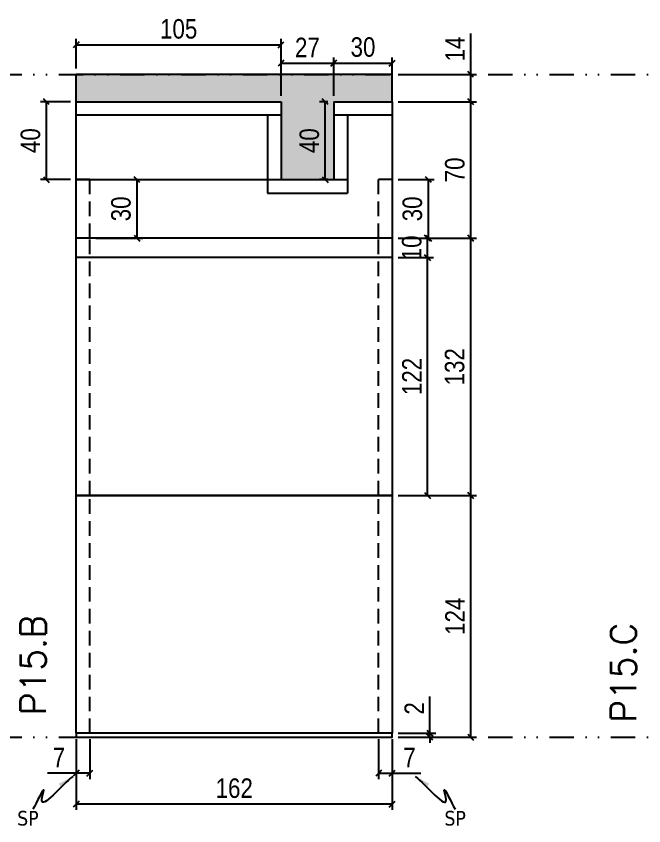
# Model space of a CAD drawing. Header units: millimetres. Extents: x 169816 to 178745, y 96537 to 113647.
# Drawn here: x 173852 to 174173.8, y 107154.1 to 107569.5 of the extents above; entities that cross this region are included whole.
import ezdxf

# ---------------------------------------------------------------- set-up
doc = ezdxf.new("R2010")
doc.units = ezdxf.units.MM
doc.linetypes.add('DIVIDE2', pattern=[0.625, 0.25, -0.125, 0, -0.125, 0, -0.125])
doc.linetypes.add('HIDDEN', pattern=[0.375, 0.25, -0.125])
for name, color, linetype in [('COTA', 241, 'Continuous'), ('Nível', 160, 'Continuous'), ('Painéis', 200, 'Continuous'), ('SARR_2.2x7', 40, 'Continuous'), ('Sarrafo de Pressão', 42, 'HIDDEN'), ('texto', 7, 'Continuous')]:
    doc.layers.add(name, color=color, linetype=linetype)
doc.layers.add('Texto Seção', color=7, linetype='Continuous', lineweight=15)
doc.styles.add('COTA TECNICA', font='techl___.ttf', dxfattribs={"height": 10})
doc.styles.add('COTA TECNICA-50', font='techl___.ttf', dxfattribs={"height": 10})
doc.styles.add('REGUA-120', font='ROMANS.shx', dxfattribs={"height": 15})
doc.styles.get("Standard").update_dxf_attribs({"font": 'arial.ttf'})
doc.dimstyles.new('COTA PAINEL-50', dxfattribs={"dimtxt": 10, "dimasz": 3, "dimexe": 3, "dimexo": 3, "dimgap": 3, "dimtad": 1, "dimdec": 1, "dimzin": 12, "dimdsep": 46, "dimtxsty": 'COTA TECNICA-50', "dimblk1": 'OBLIQUE', "dimblk2": 'OBLIQUE', "dimsah": 1, "dimcen": 0.9, "dimclrd": 4, "dimclre": 4, "dimclrt": 240, "dimadec": 1, "dimazin": 3, "dimtfac": 1, "dimtdec": 1, "dimtmove": 0, "dimatfit": 3, "dimfxl": 1, "dimtolj": 1, "dimtzin": 12, "dimarcsym": 0})
doc.dimstyles.new('PAINEL', dxfattribs={"dimtxt": 10, "dimasz": 3, "dimexe": 3, "dimexo": 3, "dimgap": 3, "dimtad": 1, "dimdec": 1, "dimzin": 12, "dimdsep": 46, "dimtxsty": 'COTA TECNICA', "dimblk1": 'OBLIQUE', "dimblk2": 'OBLIQUE', "dimsah": 1, "dimcen": 0.9, "dimclrd": 4, "dimclre": 4, "dimclrt": 240, "dimadec": 1, "dimazin": 3, "dimtfac": 1, "dimtdec": 1, "dimtmove": 0, "dimatfit": 3, "dimfxl": 1, "dimtolj": 1, "dimtzin": 12, "dimarcsym": 0})
doc.dimstyles.get("Standard").update_dxf_attribs({"dimtxt": 0.18, "dimasz": 0.18, "dimexe": 0.18, "dimexo": 0.0625, "dimgap": 0.09, "dimtad": 0, "dimtih": 1, "dimtoh": 1, "dimdec": 4, "dimzin": 0, "dimdsep": 46, "dimtxsty": 'Standard', "dimcen": 0.09, "dimadec": 0, "dimazin": 0, "dimtfac": 1, "dimtdec": 4, "dimtofl": 0, "dimtmove": 0, "dimatfit": 3, "dimfxl": 1, "dimtolj": 1, "dimtzin": 0, "dimarcsym": 0})

# ---------------------------------------------------------------- blocks, each defined once
blk = doc.blocks.new('_Oblique')
at = {"color": 0, "linetype": 'ByBlock', "lineweight": -2}
blk.add_line((-0.5, -0.5), (0.5, 0.5), dxfattribs=at)
blk = doc.blocks.new('*D820')
at = {"layer": 'COTA', "color": 4, "lineweight": -2, "transparency": 16777216}
for p, q in [((173882.81, 107198.64), (173882.81, 107162.28)), ((174044.81, 107198.64), (174044.81, 107162.28)), ((174044.81, 107165.28), (173882.81, 107165.28))]:
    blk.add_line(p, q, dxfattribs=at)
at = {"layer": 'Defpoints', "color": 0, "transparency": 16777216}
for p in [(173882.81, 107201.64), (174044.81, 107201.64), (173882.81, 107165.28)]:
    blk.add_point(p, dxfattribs=at)
at = {"layer": 'COTA', "color": 4, "lineweight": -2, "transparency": 16777216, "xscale": 3, "yscale": 3, "zscale": 3, "rotation": 180}
blk.add_blockref('_Oblique', (173882.81, 107165.28), dxfattribs=at)
at = {"layer": 'COTA', "color": 4, "lineweight": -2, "transparency": 16777216, "xscale": 3, "yscale": 3, "zscale": 3}
blk.add_blockref('_Oblique', (174044.81, 107165.28), dxfattribs=at)
at = {"layer": 'COTA', "color": 240, "transparency": 16777216, "insert": (173963.81, 107173.38), "char_height": 10, "attachment_point": 5, "style": 'COTA TECNICA'}
blk.add_mtext('\\A1;162', dxfattribs=at)
blk = doc.blocks.new('*D821')
at = {"layer": 'COTA', "color": 4, "lineweight": -2, "transparency": 16777216}
for p, q in [((174037.81, 107198.64), (174037.81, 107178.13)), ((174044.81, 107196.64), (174044.81, 107178.13)), ((174037.81, 107181.13), (174044.81, 107181.13)), ((174044.81, 107181.13), (174059.54, 107181.13))]:
    blk.add_line(p, q, dxfattribs=at)
at = {"layer": 'Defpoints', "color": 0, "transparency": 16777216}
for p in [(174037.81, 107201.64), (174044.81, 107199.64), (174044.81, 107181.13)]:
    blk.add_point(p, dxfattribs=at)
at = {"layer": 'COTA', "color": 4, "lineweight": -2, "transparency": 16777216, "xscale": 3, "yscale": 3, "zscale": 3, "rotation": 180}
blk.add_blockref('_Oblique', (174037.81, 107181.13), dxfattribs=at)
at = {"layer": 'COTA', "color": 4, "lineweight": -2, "transparency": 16777216, "xscale": 3, "yscale": 3, "zscale": 3}
blk.add_blockref('_Oblique', (174044.81, 107181.13), dxfattribs=at)
at = {"layer": 'COTA', "color": 240, "transparency": 16777216, "insert": (174053.67, 107189.2), "char_height": 10, "attachment_point": 5, "style": 'COTA TECNICA-50'}
blk.add_mtext('\\A1;7', dxfattribs=at)
blk = doc.blocks.new('*D822')
at = {"layer": 'COTA', "color": 4, "lineweight": -2, "transparency": 16777216}
for p, q in [((173882.81, 107196.64), (173882.81, 107178.13)), ((173889.81, 107198.64), (173889.81, 107178.13)), ((173882.81, 107181.13), (173868.08, 107181.13)), ((173889.81, 107181.13), (173882.81, 107181.13))]:
    blk.add_line(p, q, dxfattribs=at)
at = {"layer": 'Defpoints', "color": 0, "transparency": 16777216}
for p in [(173889.81, 107201.64), (173882.81, 107199.64), (173882.81, 107181.13)]:
    blk.add_point(p, dxfattribs=at)
at = {"layer": 'COTA', "color": 4, "lineweight": -2, "transparency": 16777216, "xscale": 3, "yscale": 3, "zscale": 3, "rotation": 180}
blk.add_blockref('_Oblique', (173882.81, 107181.13), dxfattribs=at)
at = {"layer": 'COTA', "color": 4, "lineweight": -2, "transparency": 16777216, "xscale": 3, "yscale": 3, "zscale": 3}
blk.add_blockref('_Oblique', (173889.81, 107181.13), dxfattribs=at)
at = {"layer": 'COTA', "color": 240, "transparency": 16777216, "insert": (173873.94, 107189.2), "char_height": 10, "attachment_point": 5, "style": 'COTA TECNICA-50'}
blk.add_mtext('\\A1;7', dxfattribs=at)
blk = doc.blocks.new('*D823')
at = {"layer": 'COTA', "color": 4, "linetype": 'ByBlock', "lineweight": -2, "transparency": 16777216}
for p, q in [((174047.81, 107323.64), (174088.02, 107323.64)), ((174085.02, 107199.64), (174085.02, 107323.64)), ((174047.81, 107199.64), (174088.02, 107199.64))]:
    blk.add_line(p, q, dxfattribs=at)
at = {"layer": 'Defpoints', "color": 0, "linetype": 'ByBlock', "transparency": 16777216}
for p in [(174044.81, 107323.64), (174085.02, 107323.64), (174044.81, 107199.64)]:
    blk.add_point(p, dxfattribs=at)
at = {"layer": 'COTA', "color": 4, "linetype": 'ByBlock', "lineweight": -2, "transparency": 16777216, "xscale": 3, "yscale": 3, "zscale": 3}
for p, rotation in [((174085.02, 107323.64), 90), ((174085.02, 107199.64), 270)]:
    blk.add_blockref('_Oblique', p, dxfattribs=dict(at, rotation=rotation))
at = {"layer": 'COTA', "color": 240, "linetype": 'ByBlock', "transparency": 16777216, "insert": (174076.95, 107261.64), "char_height": 10, "attachment_point": 5, "rotation": 90, "style": 'COTA TECNICA'}
blk.add_mtext('\\A1;124', dxfattribs=at)
blk = doc.blocks.new('*D824')
at = {"layer": 'COTA', "color": 4, "lineweight": -2, "transparency": 16777216}
for p, q in [((174064.07, 107201.64), (174064.07, 107220.44)), ((174047.81, 107201.64), (174067.07, 107201.64)), ((174064.07, 107199.64), (174064.07, 107201.64)), ((174047.81, 107199.64), (174067.07, 107199.64)), ((174064.07, 107199.64), (174064.07, 107196.64))]:
    blk.add_line(p, q, dxfattribs=at)
at = {"layer": 'Defpoints', "color": 0, "transparency": 16777216}
for p in [(174044.81, 107201.64), (174044.81, 107199.64), (174064.07, 107199.64)]:
    blk.add_point(p, dxfattribs=at)
at = {"layer": 'COTA', "color": 4, "lineweight": -2, "transparency": 16777216, "xscale": 3, "yscale": 3, "zscale": 3}
for p, rotation in [((174064.07, 107201.64), 270), ((174064.07, 107199.64), 90)]:
    blk.add_blockref('_Oblique', p, dxfattribs=dict(at, rotation=rotation))
at = {"layer": 'COTA', "color": 240, "transparency": 16777216, "insert": (174056.07, 107214.39), "char_height": 10, "attachment_point": 5, "rotation": 90, "style": 'COTA TECNICA-50'}
blk.add_mtext('\\A1;2', dxfattribs=at)
blk = doc.blocks.new('*D825')
at = {"layer": 'COTA', "color": 4, "linetype": 'ByBlock', "lineweight": -2, "transparency": 16777216}
for p, q in [((174047.81, 107323.64), (174088.02, 107323.64)), ((174085.02, 107199.64), (174085.02, 107323.64)), ((174047.81, 107199.64), (174088.02, 107199.64))]:
    blk.add_line(p, q, dxfattribs=at)
at = {"layer": 'Defpoints', "color": 0, "linetype": 'ByBlock', "transparency": 16777216}
for p in [(174044.81, 107323.64), (174085.02, 107323.64), (174044.81, 107199.64)]:
    blk.add_point(p, dxfattribs=at)
at = {"layer": 'COTA', "color": 4, "linetype": 'ByBlock', "lineweight": -2, "transparency": 16777216, "xscale": 3, "yscale": 3, "zscale": 3}
for p, rotation in [((174085.02, 107323.64), 90), ((174085.02, 107199.64), 270)]:
    blk.add_blockref('_Oblique', p, dxfattribs=dict(at, rotation=rotation))
at = {"layer": 'COTA', "color": 240, "linetype": 'ByBlock', "transparency": 16777216, "insert": (174076.95, 107261.64), "char_height": 10, "attachment_point": 5, "rotation": 90, "style": 'COTA TECNICA'}
blk.add_mtext('\\A1;124', dxfattribs=at)
blk = doc.blocks.new('*D826')
at = {"layer": 'COTA', "color": 4, "lineweight": -2, "transparency": 16777216}
for p, q in [((174085.02, 107539.64), (174085.02, 107560.7)), ((174047.81, 107539.64), (174088.02, 107539.64)), ((174085.02, 107525.64), (174085.02, 107539.64)), ((174047.81, 107525.64), (174088.02, 107525.64))]:
    blk.add_line(p, q, dxfattribs=at)
at = {"layer": 'Defpoints', "color": 0, "transparency": 16777216}
for p in [(174044.81, 107539.64), (174044.81, 107525.64), (174085.02, 107525.64)]:
    blk.add_point(p, dxfattribs=at)
at = {"layer": 'COTA', "color": 4, "lineweight": -2, "transparency": 16777216, "xscale": 3, "yscale": 3, "zscale": 3}
for p, rotation in [((174085.02, 107539.64), 90), ((174085.02, 107525.64), 270)]:
    blk.add_blockref('_Oblique', p, dxfattribs=dict(at, rotation=rotation))
at = {"layer": 'COTA', "color": 240, "transparency": 16777216, "insert": (174076.95, 107552.64), "char_height": 10, "attachment_point": 5, "rotation": 90, "style": 'COTA TECNICA-50'}
blk.add_mtext('\\A1;14', dxfattribs=at)
blk = doc.blocks.new('*D1087')
at = {"layer": 'COTA', "color": 4, "lineweight": -2, "transparency": 16777216}
for p, q in [((174047.81, 107455.64), (174088.02, 107455.64)), ((174085.02, 107323.64), (174085.02, 107455.64)), ((174047.81, 107323.64), (174088.02, 107323.64))]:
    blk.add_line(p, q, dxfattribs=at)
at = {"layer": 'Defpoints', "color": 0, "transparency": 16777216}
for p in [(174044.81, 107455.64), (174085.02, 107455.64), (174044.81, 107323.64)]:
    blk.add_point(p, dxfattribs=at)
at = {"layer": 'COTA', "color": 4, "lineweight": -2, "transparency": 16777216, "xscale": 3, "yscale": 3, "zscale": 3}
for p, rotation in [((174085.02, 107455.64), 90), ((174085.02, 107323.64), 270)]:
    blk.add_blockref('_Oblique', p, dxfattribs=dict(at, rotation=rotation))
at = {"layer": 'COTA', "color": 240, "transparency": 16777216, "insert": (174076.81, 107389.64), "char_height": 10, "attachment_point": 5, "rotation": 90, "style": 'COTA TECNICA'}
blk.add_mtext('\\A1;132', dxfattribs=at)
blk = doc.blocks.new('*D1088')
at = {"layer": 'COTA', "color": 4, "lineweight": -2, "transparency": 16777216}
for p, q in [((174047.81, 107525.64), (174088.02, 107525.64)), ((174085.02, 107455.64), (174085.02, 107525.64)), ((174047.81, 107455.64), (174088.02, 107455.64))]:
    blk.add_line(p, q, dxfattribs=at)
at = {"layer": 'Defpoints', "color": 0, "transparency": 16777216}
for p in [(174044.81, 107525.64), (174085.02, 107525.64), (174044.81, 107455.64)]:
    blk.add_point(p, dxfattribs=at)
at = {"layer": 'COTA', "color": 4, "lineweight": -2, "transparency": 16777216, "xscale": 3, "yscale": 3, "zscale": 3}
for p, rotation in [((174085.02, 107525.64), 90), ((174085.02, 107455.64), 270)]:
    blk.add_blockref('_Oblique', p, dxfattribs=dict(at, rotation=rotation))
at = {"layer": 'COTA', "color": 240, "transparency": 16777216, "insert": (174076.92, 107490.64), "char_height": 10, "attachment_point": 5, "rotation": 90, "style": 'COTA TECNICA'}
blk.add_mtext('\\A1;70', dxfattribs=at)
blk = doc.blocks.new('*D1094')
at = {"layer": 'COTA', "color": 4, "lineweight": -2, "transparency": 16777216}
for p, q in [((173892.81, 107485.64), (173916.98, 107485.64)), ((173913.98, 107455.64), (173913.98, 107485.64)), ((173892.81, 107455.64), (173916.98, 107455.64))]:
    blk.add_line(p, q, dxfattribs=at)
at = {"layer": 'Defpoints', "color": 0, "transparency": 16777216}
for p in [(173889.81, 107485.64), (173913.98, 107485.64), (173889.81, 107455.64)]:
    blk.add_point(p, dxfattribs=at)
at = {"layer": 'COTA', "color": 4, "lineweight": -2, "transparency": 16777216, "xscale": 3, "yscale": 3, "zscale": 3}
for p, rotation in [((173913.98, 107485.64), 90), ((173913.98, 107455.64), 270)]:
    blk.add_blockref('_Oblique', p, dxfattribs=dict(at, rotation=rotation))
at = {"layer": 'COTA', "color": 240, "transparency": 16777216, "insert": (173905.76, 107470.64), "char_height": 10, "attachment_point": 5, "rotation": 90, "style": 'COTA TECNICA'}
blk.add_mtext('\\A1;30', dxfattribs=at)
blk = doc.blocks.new('*D1095')
at = {"layer": 'COTA', "color": 4, "lineweight": -2, "transparency": 16777216}
for p, q in [((174047.81, 107485.64), (174066.37, 107485.64)), ((174063.37, 107455.64), (174063.37, 107485.64)), ((174047.81, 107455.64), (174066.37, 107455.64))]:
    blk.add_line(p, q, dxfattribs=at)
at = {"layer": 'Defpoints', "color": 0, "transparency": 16777216}
for p in [(174044.81, 107485.64), (174063.37, 107485.64), (174044.81, 107455.64)]:
    blk.add_point(p, dxfattribs=at)
at = {"layer": 'COTA', "color": 4, "lineweight": -2, "transparency": 16777216, "xscale": 3, "yscale": 3, "zscale": 3}
for p, rotation in [((174063.37, 107485.64), 90), ((174063.37, 107455.64), 270)]:
    blk.add_blockref('_Oblique', p, dxfattribs=dict(at, rotation=rotation))
at = {"layer": 'COTA', "color": 240, "transparency": 16777216, "insert": (174055.15, 107470.64), "char_height": 10, "attachment_point": 5, "rotation": 90, "style": 'COTA TECNICA'}
blk.add_mtext('\\A1;30', dxfattribs=at)
blk = doc.blocks.new('*D1096')
at = {"layer": 'COTA', "color": 4, "lineweight": -2, "transparency": 16777216}
for p, q in [((173987.81, 107528.64), (173987.81, 107548.39)), ((173987.81, 107545.39), (174014.81, 107545.39)), ((174014.81, 107528.64), (174014.81, 107548.39))]:
    blk.add_line(p, q, dxfattribs=at)
at = {"layer": 'Defpoints', "color": 0, "transparency": 16777216}
for p in [(174014.81, 107545.39), (173987.81, 107525.64), (174014.81, 107525.64)]:
    blk.add_point(p, dxfattribs=at)
at = {"layer": 'COTA', "color": 4, "lineweight": -2, "transparency": 16777216, "xscale": 3, "yscale": 3, "zscale": 3, "rotation": 180}
blk.add_blockref('_Oblique', (173987.81, 107545.39), dxfattribs=at)
at = {"layer": 'COTA', "color": 4, "lineweight": -2, "transparency": 16777216, "xscale": 3, "yscale": 3, "zscale": 3}
blk.add_blockref('_Oblique', (174014.81, 107545.39), dxfattribs=at)
at = {"layer": 'COTA', "color": 240, "transparency": 16777216, "insert": (174001.31, 107553.46), "char_height": 10, "attachment_point": 5, "style": 'COTA TECNICA'}
blk.add_mtext('\\A1;27', dxfattribs=at)
blk = doc.blocks.new('*D1097')
at = {"layer": 'COTA', "color": 4, "lineweight": -2, "transparency": 16777216}
for p, q in [((174014.81, 107528.64), (174014.81, 107548.39)), ((174014.81, 107545.39), (174044.81, 107545.39)), ((174044.81, 107528.64), (174044.81, 107548.39))]:
    blk.add_line(p, q, dxfattribs=at)
at = {"layer": 'Defpoints', "color": 0, "transparency": 16777216}
for p in [(174044.81, 107545.39), (174014.81, 107525.64), (174044.81, 107525.64)]:
    blk.add_point(p, dxfattribs=at)
at = {"layer": 'COTA', "color": 4, "lineweight": -2, "transparency": 16777216, "xscale": 3, "yscale": 3, "zscale": 3, "rotation": 180}
blk.add_blockref('_Oblique', (174014.81, 107545.39), dxfattribs=at)
at = {"layer": 'COTA', "color": 4, "lineweight": -2, "transparency": 16777216, "xscale": 3, "yscale": 3, "zscale": 3}
blk.add_blockref('_Oblique', (174044.81, 107545.39), dxfattribs=at)
at = {"layer": 'COTA', "color": 240, "transparency": 16777216, "insert": (174029.81, 107553.61), "char_height": 10, "attachment_point": 5, "style": 'COTA TECNICA'}
blk.add_mtext('\\A1;30', dxfattribs=at)
blk = doc.blocks.new('*D1098')
at = {"layer": 'COTA', "color": 4, "lineweight": -2, "transparency": 16777216}
for p, q in [((174011.81, 107525.64), (174007.44, 107525.64)), ((174010.44, 107485.64), (174010.44, 107525.64)), ((174011.81, 107485.64), (174007.44, 107485.64))]:
    blk.add_line(p, q, dxfattribs=at)
at = {"layer": 'Defpoints', "color": 0, "transparency": 16777216}
for p in [(174010.44, 107525.64), (174014.81, 107525.64), (174014.81, 107485.64)]:
    blk.add_point(p, dxfattribs=at)
at = {"layer": 'COTA', "color": 4, "lineweight": -2, "transparency": 16777216, "xscale": 3, "yscale": 3, "zscale": 3}
for p, rotation in [((174010.44, 107525.64), 90), ((174010.44, 107485.64), 270)]:
    blk.add_blockref('_Oblique', p, dxfattribs=dict(at, rotation=rotation))
at = {"layer": 'COTA', "color": 240, "transparency": 16777216, "insert": (174002.33, 107505.64), "char_height": 10, "attachment_point": 5, "rotation": 90, "style": 'COTA TECNICA'}
blk.add_mtext('\\A1;40', dxfattribs=at)
blk = doc.blocks.new('*D1099')
at = {"layer": 'COTA', "color": 4, "lineweight": -2, "transparency": 16777216}
for p, q in [((174047.81, 107445.64), (174065.92, 107445.64)), ((174062.92, 107323.64), (174062.92, 107445.64)), ((174047.81, 107323.64), (174065.92, 107323.64))]:
    blk.add_line(p, q, dxfattribs=at)
at = {"layer": 'Defpoints', "color": 0, "transparency": 16777216}
for p in [(174044.81, 107445.64), (174062.92, 107445.64), (174044.81, 107323.64)]:
    blk.add_point(p, dxfattribs=at)
at = {"layer": 'COTA', "color": 4, "lineweight": -2, "transparency": 16777216, "xscale": 3, "yscale": 3, "zscale": 3}
for p, rotation in [((174062.92, 107445.64), 90), ((174062.92, 107323.64), 270)]:
    blk.add_blockref('_Oblique', p, dxfattribs=dict(at, rotation=rotation))
at = {"layer": 'COTA', "color": 240, "transparency": 16777216, "insert": (174054.87, 107384.64), "char_height": 10, "attachment_point": 5, "rotation": 90, "style": 'COTA TECNICA'}
blk.add_mtext('\\A1;122', dxfattribs=at)
blk = doc.blocks.new('*D1100')
at = {"layer": 'COTA', "color": 4, "lineweight": -2, "transparency": 16777216}
for p, q in [((174047.81, 107455.64), (174065.92, 107455.64)), ((174062.92, 107445.64), (174062.92, 107455.64)), ((174047.81, 107445.64), (174065.92, 107445.64))]:
    blk.add_line(p, q, dxfattribs=at)
at = {"layer": 'Defpoints', "color": 0, "transparency": 16777216}
for p in [(174044.81, 107455.64), (174062.92, 107455.64), (174044.81, 107445.64)]:
    blk.add_point(p, dxfattribs=at)
at = {"layer": 'COTA', "color": 4, "lineweight": -2, "transparency": 16777216, "xscale": 3, "yscale": 3, "zscale": 3}
for p, rotation in [((174062.92, 107455.64), 90), ((174062.92, 107445.64), 270)]:
    blk.add_blockref('_Oblique', p, dxfattribs=dict(at, rotation=rotation))
at = {"layer": 'COTA', "color": 240, "transparency": 16777216, "insert": (174054.82, 107450.64), "char_height": 10, "attachment_point": 5, "rotation": 90, "style": 'COTA TECNICA'}
blk.add_mtext('\\A1;10', dxfattribs=at)
blk = doc.blocks.new('*D1547')
at = {"layer": 'Defpoints', "color": 0, "transparency": 16777216}
for p in [(173882.81, 107525.64), (173867.47, 107485.64), (173882.81, 107485.64)]:
    blk.add_point(p, dxfattribs=at)
at = {"layer": 'Painéis', "color": 4, "lineweight": -2, "transparency": 16777216}
for p, q in [((173879.81, 107525.64), (173864.47, 107525.64)), ((173867.47, 107525.64), (173867.47, 107485.64)), ((173879.81, 107485.64), (173864.47, 107485.64))]:
    blk.add_line(p, q, dxfattribs=at)
at = {"layer": 'Painéis', "color": 4, "lineweight": -2, "transparency": 16777216, "xscale": 3, "yscale": 3, "zscale": 3}
for p, rotation in [((173867.47, 107525.64), 90), ((173867.47, 107485.64), 270)]:
    blk.add_blockref('_Oblique', p, dxfattribs=dict(at, rotation=rotation))
at = {"layer": 'Painéis', "color": 240, "transparency": 16777216, "insert": (173859.37, 107505.64), "char_height": 10, "attachment_point": 5, "rotation": 90, "style": 'COTA TECNICA'}
blk.add_mtext('\\A1;40', dxfattribs=at)
blk = doc.blocks.new('*D1548')
at = {"layer": 'Defpoints', "color": 0, "transparency": 16777216}
for p in [(173987.81, 107554.83), (173882.81, 107539.64), (173987.81, 107525.64)]:
    blk.add_point(p, dxfattribs=at)
at = {"layer": 'Painéis', "color": 4, "lineweight": -2, "transparency": 16777216}
for p, q in [((173882.81, 107542.64), (173882.81, 107557.83)), ((173987.81, 107528.64), (173987.81, 107557.83)), ((173882.81, 107554.83), (173987.81, 107554.83))]:
    blk.add_line(p, q, dxfattribs=at)
at = {"layer": 'Painéis', "color": 4, "lineweight": -2, "transparency": 16777216, "xscale": 3, "yscale": 3, "zscale": 3, "rotation": 180}
blk.add_blockref('_Oblique', (173882.81, 107554.83), dxfattribs=at)
at = {"layer": 'Painéis', "color": 4, "lineweight": -2, "transparency": 16777216, "xscale": 3, "yscale": 3, "zscale": 3}
blk.add_blockref('_Oblique', (173987.81, 107554.83), dxfattribs=at)
at = {"layer": 'Painéis', "color": 240, "transparency": 16777216, "insert": (173935.31, 107562.94), "char_height": 10, "attachment_point": 5, "style": 'COTA TECNICA'}
blk.add_mtext('\\A1;105', dxfattribs=at)

msp = doc.modelspace()

# ---------------------------------------------------------------- hatches: boundary and pattern name
at = {"layer": 'COTA', "linetype": 'ByBlock'}
h = msp.add_hatch(dxfattribs=at)
h.set_pattern_fill('AR-CONC', color=256, scale=0.03)
h.paths.add_polyline_path([(174014.81, 107525.64), (174044.81, 107525.64), (174044.81, 107539.64), (173882.81, 107539.64), (173882.81, 107525.64), (173987.81, 107525.64), (173987.81, 107485.64), (174014.81, 107485.64)])
h.paths.add_polyline_path([(174012.16, 107495.2), (174012.16, 107516.78), (173991.57, 107516.78), (173991.57, 107495.2)], flags=24)

# ---------------------------------------------------------------- linework, layer by layer
for p, q in [((174044.81, 107539.64), (173882.81, 107539.64)), ((173882.81, 107539.64), (173882.81, 107539.64)), ((173882.81, 107525.64), (173882.81, 107539.64)), ((174044.81, 107525.64), (174044.81, 107539.64))]:
    msp.add_line(p, q, dxfattribs=at)
at = {"layer": 'Nível', "color": 4, "linetype": 'DIVIDE2', "ltscale": 50}
for p, q in [((173464.99, 107539.64), (174444.52, 107539.64)), ((173464.99, 107199.64), (174444.52, 107199.64))]:
    msp.add_line(p, q, dxfattribs=at)
at = {"layer": 'Painéis'}
for p, q in [((173882.81, 107525.64), (173987.81, 107525.64)), ((173882.81, 107485.64), (173882.81, 107525.64)), ((173987.81, 107525.64), (173987.81, 107485.64)), ((174014.81, 107525.64), (174044.81, 107525.64)), ((174014.81, 107525.64), (174014.81, 107485.64)), ((174044.81, 107525.64), (174044.81, 107387.64)), ((173882.81, 107387.64), (173882.81, 107485.64)), ((173882.81, 107485.64), (173882.81, 107485.64)), ((173882.81, 107485.64), (173987.81, 107485.64)), ((173987.81, 107485.64), (174014.81, 107485.64)), ((174044.81, 107455.64), (173882.81, 107455.64)), ((174044.81, 107445.64), (173882.81, 107445.64)), ((173882.81, 107323.64), (173882.81, 107387.64)), ((174044.81, 107387.64), (174044.81, 107323.64)), ((173882.81, 107323.64), (174044.81, 107323.64)), ((173882.81, 107201.64), (173882.81, 107323.64)), ((174044.81, 107323.64), (173882.81, 107323.64)), ((174044.81, 107323.64), (174044.81, 107201.64)), ((174044.81, 107201.64), (173882.81, 107201.64))]:
    msp.add_line(p, q, dxfattribs=at)
msp.add_lwpolyline([(173882.81, 107199.64), (174044.81, 107199.64), (174044.81, 107201.64), (173882.81, 107201.64)], close=True, dxfattribs=at)
at = {"layer": 'SARR_2.2x7'}
for p, q in [((173987.81, 107518.64), (173882.81, 107518.64)), ((173980.81, 107518.64), (173980.81, 107478.64)), ((174044.81, 107518.64), (174014.81, 107518.64)), ((174021.81, 107518.64), (174021.81, 107478.64)), ((173980.81, 107485.64), (173987.81, 107485.64)), ((174014.81, 107485.64), (174021.81, 107485.64)), ((173980.81, 107478.64), (174021.81, 107478.64))]:
    msp.add_line(p, q, dxfattribs=at)
at = {"layer": 'Sarrafo de Pressão', "ltscale": 30}
for p, q in [((173889.81, 107485.64), (173882.81, 107485.64)), ((173889.81, 107455.64), (173889.81, 107485.64)), ((174037.81, 107455.64), (174037.81, 107485.64)), ((174044.81, 107485.64), (174037.81, 107485.64)), ((173889.81, 107323.64), (173889.81, 107455.64)), ((174037.81, 107323.64), (174037.81, 107455.64)), ((173889.81, 107201.64), (173889.81, 107323.64)), ((174037.81, 107201.64), (174037.81, 107323.64))]:
    msp.add_line(p, q, dxfattribs=at)

# ---------------------------------------------------------------- texts
at = {"layer": 'texto', "color": 0, "char_height": 7.5, "attachment_point": 5}
for insert in [(173858.03, 107157.96), (174077.06, 107157.96)]:
    msp.add_mtext('{\\fTahoma|b0|i0|c0|p34;\\C4;SP}', dxfattribs=dict(at, insert=insert))
at = {"layer": 'Texto Seção', "char_height": 13, "width": 285.3299, "attachment_point": 7, "rotation": 90, "style": 'REGUA-120'}
for s, insert in [('P15.B', (173867.18, 107210.89)), ('\\pxt4;P15.C', (174169.79, 107207.05))]:
    msp.add_mtext(s, dxfattribs=dict(at, insert=insert))

# ---------------------------------------------------------------- dimensions: what is measured, and where the dimension line sits
at = {"layer": 'COTA'}
for base, p1, p2, dimstyle, picture, middle in [((174014.81, 107545.39), (173987.81, 107525.64), (174014.81, 107525.64), 'PAINEL', '*D1096', (174001.31, 107553.46)), ((174044.81, 107181.13), (174037.81, 107201.64), (174044.81, 107199.64), 'COTA PAINEL-50', '*D821', (174053.67, 107189.2))]:
    dim = msp.add_linear_dim(base=base, p1=p1, p2=p2, dimstyle=dimstyle, dxfattribs=at)
    dim.commit()
    dim.dimension.update_dxf_attribs({"geometry": picture, "text_midpoint": middle})
dim = msp.add_linear_dim(base=(174044.81, 107545.39), p1=(174014.81, 107525.64), p2=(174044.81, 107525.64), dimstyle='PAINEL', override={"dimtmove": 1}, dxfattribs=at)
dim.commit()
dim.dimension.update_dxf_attribs({"geometry": '*D1097', "text_midpoint": (174029.81, 107553.61)})
for base, p1, p2, picture, middle in [((174085.02, 107525.64), (174044.81, 107539.64), (174044.81, 107525.64), '*D826', (174085.02, 107552.64)), ((174064.07, 107199.64), (174044.81, 107201.64), (174044.81, 107199.64), '*D824', (174064.07, 107214.39))]:
    dim = msp.add_linear_dim(base=base, p1=p1, p2=p2, angle=90, dimstyle='COTA PAINEL-50', dxfattribs=at)
    dim.commit()
    dim.dimension.update_dxf_attribs({"geometry": picture, "text_midpoint": middle, "dimtype": 160})
for base, p1, p2, angle, dimstyle, picture, middle in [((174010.44, 107525.64), (174014.81, 107485.64), (174014.81, 107525.64), 90, 'PAINEL', '*D1098', (174002.33, 107505.64)), ((173913.98, 107485.64), (173889.81, 107455.64), (173889.81, 107485.64), 90, 'PAINEL', '*D1094', (173905.76, 107470.64)), ((174063.37, 107485.64), (174044.81, 107455.64), (174044.81, 107485.64), 90, 'PAINEL', '*D1095', (174055.15, 107470.64)), ((174085.02, 107455.64), (174044.81, 107323.64), (174044.81, 107455.64), 90, 'PAINEL', '*D1087', (174076.81, 107389.64)), ((174062.92, 107445.64), (174044.81, 107323.64), (174044.81, 107445.64), 90, 'PAINEL', '*D1099', (174054.87, 107384.64)), ((173882.81, 107181.13), (173889.81, 107201.64), (173882.81, 107199.64), 180, 'COTA PAINEL-50', '*D822', (173873.94, 107189.2))]:
    dim = msp.add_linear_dim(base=base, p1=p1, p2=p2, angle=angle, dimstyle=dimstyle, dxfattribs=at)
    dim.commit()
    dim.dimension.update_dxf_attribs({"geometry": picture, "text_midpoint": middle})
for base, p1, p2, angle, override, picture, middle in [((174085.02, 107525.64), (174044.81, 107455.64), (174044.81, 107525.64), 90, {"dimtmove": 1}, '*D1088', (174076.92, 107490.64)), ((173882.81, 107165.28), (174044.81, 107201.64), (173882.81, 107201.64), 180, {"dimarcsym": 2}, '*D820', (173963.81, 107173.38))]:
    dim = msp.add_linear_dim(base=base, p1=p1, p2=p2, angle=angle, dimstyle='PAINEL', override=override, dxfattribs=at)
    dim.commit()
    dim.dimension.update_dxf_attribs({"geometry": picture, "text_midpoint": middle})
dim = msp.add_linear_dim(base=(174062.92, 107455.64), p1=(174044.81, 107445.64), p2=(174044.81, 107455.64), angle=90, dimstyle='PAINEL', override={"dimtmove": 1}, dxfattribs=at)
dim.commit()
dim.dimension.update_dxf_attribs({"geometry": '*D1100', "text_midpoint": (174062.92, 107450.64), "dimtype": 160})
at = {"layer": 'COTA', "linetype": 'ByBlock'}
for picture in ['*D823', '*D825']:
    dim = msp.add_aligned_dim(p1=(174044.81, 107199.64), p2=(174044.81, 107323.64), distance=-40.22, dimstyle='PAINEL', dxfattribs=at)
    dim.commit()
    dim.dimension.update_dxf_attribs({"geometry": picture, "text_midpoint": (174076.95, 107261.64)})
at = {"layer": 'Painéis'}
dim = msp.add_linear_dim(base=(173987.81, 107554.83), p1=(173882.81, 107539.64), p2=(173987.81, 107525.64), dimstyle='PAINEL', dxfattribs=at)
dim.commit()
dim.dimension.update_dxf_attribs({"geometry": '*D1548', "text_midpoint": (173935.31, 107562.94)})
dim = msp.add_linear_dim(base=(173867.47, 107485.64), p1=(173882.81, 107525.64), p2=(173882.81, 107485.64), angle=90, dimstyle='PAINEL', dxfattribs=at)
dim.commit()
dim.dimension.update_dxf_attribs({"geometry": '*D1547', "text_midpoint": (173859.37, 107505.64)})

# ---------------------------------------------------------------- leaders
at = {"layer": 'COTA', "path_type": 1}
for points in [[(173880.98, 107179.46), (173865.19, 107167.62), (173866.12, 107172.43), (173860.57, 107162.65)], [(174056.64, 107179.46), (174072.42, 107167.62), (174071.5, 107172.43), (174077.05, 107162.65)]]:
    msp.add_leader(points, dimstyle='Standard', override={"dimasz": 8}, dxfattribs=at)

doc.saveas('drawing.dxf')
